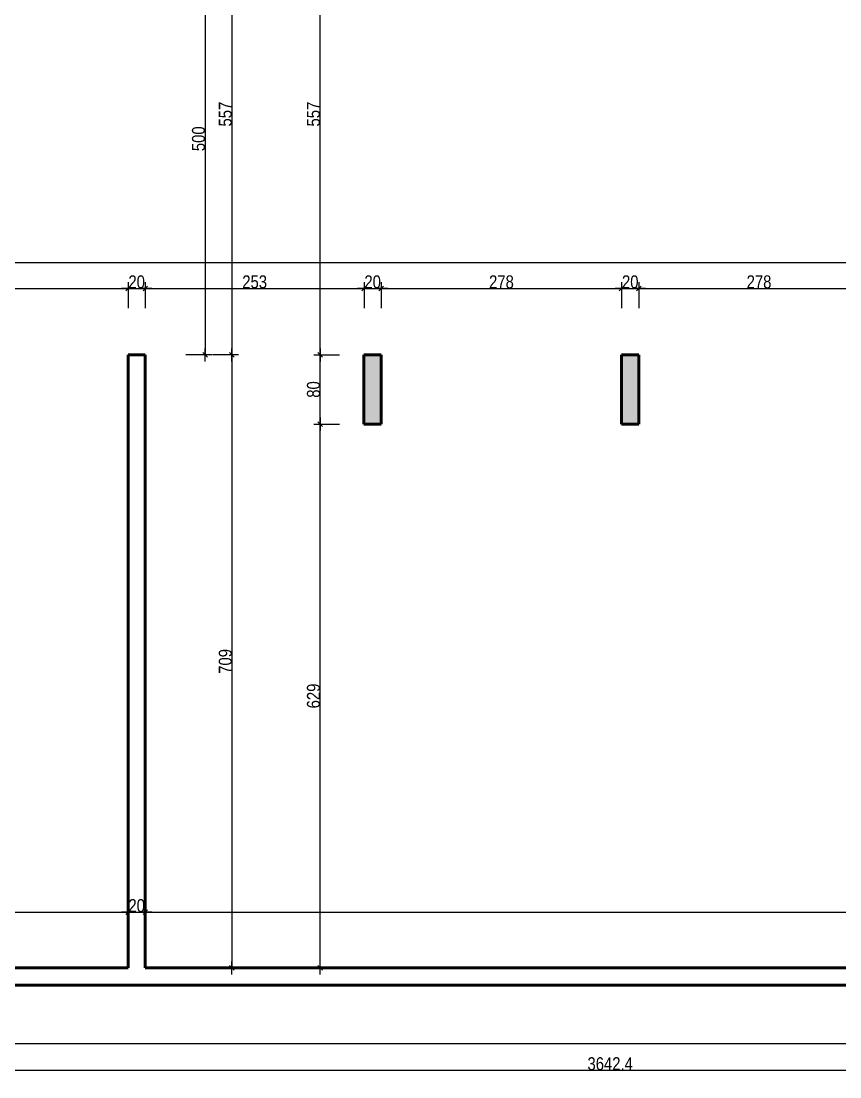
# Model space of a CAD drawing. Header units: centimetres. Extents: x -4990 to 114398, y -61489 to -12305.
# Drawn here: x 41613 to 42560, y -41340 to -40119 of the extents above; entities that cross this region are included whole.
import ezdxf

# ---------------------------------------------------------------- set-up
doc = ezdxf.new("R2010")
doc.units = ezdxf.units.CM
doc.header["$LTSCALE"] = 0.5
doc.layers.get('DEFPOINTS').update_dxf_attribs({"linetype": 'CONTINUOUS'})
for name, color, linetype in [('01_cote_gen', 4, 'CONTINUOUS'), ('01_poch_poteaux', 250, 'CONTINUOUS'), ('AA_COTES', 2, 'CONTINUOUS')]:
    doc.layers.add(name, color=color, linetype=linetype)
doc.layers.add('01_murs_coup', color=5, linetype='CONTINUOUS', lineweight=60)
doc.styles.add('STYLE2', font='ARIALN.TTF')
doc.dimstyles.new('JB50', dxfattribs={"dimscale": 0.1, "dimtxt": 150, "dimasz": 15, "dimexe": 0.1, "dimexo": 0.1, "dimgap": 0.09, "dimtad": 1, "dimdec": 1, "dimdsep": 46, "dimtxsty": 'STYLE2', "dimblk1": 'BOND_G', "dimblk2": 'BOND_D', "dimsah": 1, "dimcen": 1.5, "dimdle": 0.01, "dimse1": 1, "dimse2": 1, "dimclrd": 4, "dimclre": 2, "dimclrt": 6, "dimazin": 2, "dimtfac": 2.333333, "dimtdec": 1, "dimtix": 1, "dimtmove": 2, "dimatfit": 3, "dimldrblk": 'BOND_G', "dimfxl": 1, "dimtolj": 1, "dimtzin": 0, "dimarcsym": 0})

# ---------------------------------------------------------------- blocks, each defined once
blk = doc.blocks.new('BOND_G')
at = {"layer": 'AA_COTES', "color": 0}
for p, q in [((0, -5), (0, 15)), ((5, 0), (-5, 0)), ((1.77, 1.77), (-1.77, -1.77))]:
    blk.add_line(p, q, dxfattribs=at)
blk = doc.blocks.new('BOND_D')
at = {"layer": 'AA_COTES', "color": 0}
for p, q in [((5, 0), (-5, 0)), ((-1.77, -1.77), (1.77, 1.77)), ((0, 5), (0, -15))]:
    blk.add_line(p, q, dxfattribs=at)
blk = doc.blocks.new('*D2904')
at = {"layer": '01_cote_gen', "color": 4, "lineweight": -2, "transparency": 16777216}
blk.add_line((41408.4, -40427.9), (41735.4, -40427.9), dxfattribs=at)
at = {"layer": 'DEFPOINTS', "color": 0}
for p in [(41736.9, -40427.9), (41406.9, -40450.4), (41736.9, -40450.4)]:
    blk.add_point(p, dxfattribs=at)
at = {"layer": '01_cote_gen', "color": 4, "lineweight": -2, "transparency": 16777216, "xscale": 1.5, "yscale": 1.5, "zscale": 1.5, "rotation": 180}
blk.add_blockref('BOND_G', (41406.9, -40427.9), dxfattribs=at)
at = {"layer": '01_cote_gen', "color": 4, "lineweight": -2, "transparency": 16777216, "xscale": 1.5, "yscale": 1.5, "zscale": 1.5}
blk.add_blockref('BOND_D', (41736.9, -40427.9), dxfattribs=at)
at = {"layer": '01_cote_gen', "color": 6, "transparency": 16777216, "insert": (41571.9, -40420.2), "char_height": 15, "attachment_point": 5, "style": 'STYLE2'}
blk.add_mtext('\\A1;330', dxfattribs=at)
blk = doc.blocks.new('*D2905')
at = {"layer": '01_cote_gen', "color": 4, "lineweight": -2, "transparency": 16777216}
blk.add_line((41738.4, -40427.9), (41755.4, -40427.9), dxfattribs=at)
at = {"layer": 'DEFPOINTS', "color": 0}
for p in [(41756.9, -40427.9), (41736.9, -40450.4), (41756.9, -40450.4)]:
    blk.add_point(p, dxfattribs=at)
at = {"layer": '01_cote_gen', "color": 4, "lineweight": -2, "transparency": 16777216, "xscale": 1.5, "yscale": 1.5, "zscale": 1.5, "rotation": 180}
blk.add_blockref('BOND_G', (41736.9, -40427.9), dxfattribs=at)
at = {"layer": '01_cote_gen', "color": 4, "lineweight": -2, "transparency": 16777216, "xscale": 1.5, "yscale": 1.5, "zscale": 1.5}
blk.add_blockref('BOND_D', (41756.9, -40427.9), dxfattribs=at)
at = {"layer": '01_cote_gen', "color": 6, "transparency": 16777216, "insert": (41746.9, -40420.2), "char_height": 15, "attachment_point": 5, "style": 'STYLE2'}
blk.add_mtext('\\A1;20', dxfattribs=at)
blk = doc.blocks.new('*D2906')
at = {"layer": '01_cote_gen', "color": 4, "lineweight": -2, "transparency": 16777216}
blk.add_line((41758.4, -40427.9), (42008.4, -40427.9), dxfattribs=at)
at = {"layer": 'DEFPOINTS', "color": 0}
for p in [(42009.9, -40427.9), (41756.9, -40450.4), (42009.9, -40450.4)]:
    blk.add_point(p, dxfattribs=at)
at = {"layer": '01_cote_gen', "color": 4, "lineweight": -2, "transparency": 16777216, "xscale": 1.5, "yscale": 1.5, "zscale": 1.5, "rotation": 180}
blk.add_blockref('BOND_G', (41756.9, -40427.9), dxfattribs=at)
at = {"layer": '01_cote_gen', "color": 4, "lineweight": -2, "transparency": 16777216, "xscale": 1.5, "yscale": 1.5, "zscale": 1.5}
blk.add_blockref('BOND_D', (42009.9, -40427.9), dxfattribs=at)
at = {"layer": '01_cote_gen', "color": 6, "transparency": 16777216, "insert": (41883.4, -40420.2), "char_height": 15, "attachment_point": 5, "style": 'STYLE2'}
blk.add_mtext('\\A1;253', dxfattribs=at)
blk = doc.blocks.new('*D2907')
at = {"layer": '01_cote_gen', "color": 4, "lineweight": -2, "transparency": 16777216}
blk.add_line((42011.4, -40427.9), (42028.4, -40427.9), dxfattribs=at)
at = {"layer": 'DEFPOINTS', "color": 0}
for p in [(42029.9, -40427.9), (42009.9, -40450.4), (42029.9, -40450.4)]:
    blk.add_point(p, dxfattribs=at)
at = {"layer": '01_cote_gen', "color": 4, "lineweight": -2, "transparency": 16777216, "xscale": 1.5, "yscale": 1.5, "zscale": 1.5, "rotation": 180}
blk.add_blockref('BOND_G', (42009.9, -40427.9), dxfattribs=at)
at = {"layer": '01_cote_gen', "color": 4, "lineweight": -2, "transparency": 16777216, "xscale": 1.5, "yscale": 1.5, "zscale": 1.5}
blk.add_blockref('BOND_D', (42029.9, -40427.9), dxfattribs=at)
at = {"layer": '01_cote_gen', "color": 6, "transparency": 16777216, "insert": (42019.9, -40420.2), "char_height": 15, "attachment_point": 5, "style": 'STYLE2'}
blk.add_mtext('\\A1;20', dxfattribs=at)
blk = doc.blocks.new('*D2908')
at = {"layer": '01_cote_gen', "color": 4, "lineweight": -2, "transparency": 16777216}
blk.add_line((42031.4, -40427.9), (42306.4, -40427.9), dxfattribs=at)
at = {"layer": 'DEFPOINTS', "color": 0}
for p in [(42307.9, -40427.9), (42029.9, -40450.4), (42307.9, -40450.4)]:
    blk.add_point(p, dxfattribs=at)
at = {"layer": '01_cote_gen', "color": 4, "lineweight": -2, "transparency": 16777216, "xscale": 1.5, "yscale": 1.5, "zscale": 1.5, "rotation": 180}
blk.add_blockref('BOND_G', (42029.9, -40427.9), dxfattribs=at)
at = {"layer": '01_cote_gen', "color": 4, "lineweight": -2, "transparency": 16777216, "xscale": 1.5, "yscale": 1.5, "zscale": 1.5}
blk.add_blockref('BOND_D', (42307.9, -40427.9), dxfattribs=at)
at = {"layer": '01_cote_gen', "color": 6, "transparency": 16777216, "insert": (42168.9, -40420.2), "char_height": 15, "attachment_point": 5, "style": 'STYLE2'}
blk.add_mtext('\\A1;278', dxfattribs=at)
blk = doc.blocks.new('*D2909')
at = {"layer": '01_cote_gen', "color": 4, "lineweight": -2, "transparency": 16777216}
blk.add_line((42309.4, -40427.9), (42326.4, -40427.9), dxfattribs=at)
at = {"layer": 'DEFPOINTS', "color": 0}
for p in [(42327.9, -40427.9), (42307.9, -40450.4), (42327.9, -40450.4)]:
    blk.add_point(p, dxfattribs=at)
at = {"layer": '01_cote_gen', "color": 4, "lineweight": -2, "transparency": 16777216, "xscale": 1.5, "yscale": 1.5, "zscale": 1.5, "rotation": 180}
blk.add_blockref('BOND_G', (42307.9, -40427.9), dxfattribs=at)
at = {"layer": '01_cote_gen', "color": 4, "lineweight": -2, "transparency": 16777216, "xscale": 1.5, "yscale": 1.5, "zscale": 1.5}
blk.add_blockref('BOND_D', (42327.9, -40427.9), dxfattribs=at)
at = {"layer": '01_cote_gen', "color": 6, "transparency": 16777216, "insert": (42317.9, -40420.2), "char_height": 15, "attachment_point": 5, "style": 'STYLE2'}
blk.add_mtext('\\A1;20', dxfattribs=at)
blk = doc.blocks.new('*D2910')
at = {"layer": '01_cote_gen', "color": 4, "lineweight": -2, "transparency": 16777216}
blk.add_line((42329.4, -40427.9), (42604.4, -40427.9), dxfattribs=at)
at = {"layer": 'DEFPOINTS', "color": 0}
for p in [(42605.9, -40427.9), (42327.9, -40450.4), (42605.9, -40450.4)]:
    blk.add_point(p, dxfattribs=at)
at = {"layer": '01_cote_gen', "color": 4, "lineweight": -2, "transparency": 16777216, "xscale": 1.5, "yscale": 1.5, "zscale": 1.5, "rotation": 180}
blk.add_blockref('BOND_G', (42327.9, -40427.9), dxfattribs=at)
at = {"layer": '01_cote_gen', "color": 4, "lineweight": -2, "transparency": 16777216, "xscale": 1.5, "yscale": 1.5, "zscale": 1.5}
blk.add_blockref('BOND_D', (42605.9, -40427.9), dxfattribs=at)
at = {"layer": '01_cote_gen', "color": 6, "transparency": 16777216, "insert": (42466.9, -40420.2), "char_height": 15, "attachment_point": 5, "style": 'STYLE2'}
blk.add_mtext('\\A1;278', dxfattribs=at)
blk = doc.blocks.new('*D2927')
at = {"layer": '01_cote_gen', "color": 4, "lineweight": -2, "transparency": 16777216}
blk.add_line((41408.4, -41149.2), (41735.4, -41149.2), dxfattribs=at)
at = {"layer": 'DEFPOINTS', "color": 0}
for p in [(41406.9, -41124.9), (41736.9, -41135.2), (41736.9, -41149.2)]:
    blk.add_point(p, dxfattribs=at)
at = {"layer": '01_cote_gen', "color": 4, "lineweight": -2, "transparency": 16777216, "xscale": 1.5, "yscale": 1.5, "zscale": 1.5, "rotation": 180}
blk.add_blockref('BOND_G', (41406.9, -41149.2), dxfattribs=at)
at = {"layer": '01_cote_gen', "color": 4, "lineweight": -2, "transparency": 16777216, "xscale": 1.5, "yscale": 1.5, "zscale": 1.5}
blk.add_blockref('BOND_D', (41736.9, -41149.2), dxfattribs=at)
at = {"layer": '01_cote_gen', "color": 6, "transparency": 16777216, "insert": (41571.9, -41141.6), "char_height": 15, "attachment_point": 5, "style": 'STYLE2'}
blk.add_mtext('\\A1;330', dxfattribs=at)
blk = doc.blocks.new('*D2928')
at = {"layer": '01_cote_gen', "color": 4, "lineweight": -2, "transparency": 16777216}
blk.add_line((41738.4, -41149.2), (41755.4, -41149.2), dxfattribs=at)
at = {"layer": 'DEFPOINTS', "color": 0}
for p in [(41736.9, -41135.2), (41756.9, -41135.2), (41756.9, -41149.2)]:
    blk.add_point(p, dxfattribs=at)
at = {"layer": '01_cote_gen', "color": 4, "lineweight": -2, "transparency": 16777216, "xscale": 1.5, "yscale": 1.5, "zscale": 1.5, "rotation": 180}
blk.add_blockref('BOND_G', (41736.9, -41149.2), dxfattribs=at)
at = {"layer": '01_cote_gen', "color": 4, "lineweight": -2, "transparency": 16777216, "xscale": 1.5, "yscale": 1.5, "zscale": 1.5}
blk.add_blockref('BOND_D', (41756.9, -41149.2), dxfattribs=at)
at = {"layer": '01_cote_gen', "color": 6, "transparency": 16777216, "insert": (41746.9, -41141.6), "char_height": 15, "attachment_point": 5, "style": 'STYLE2'}
blk.add_mtext('\\A1;20', dxfattribs=at)
blk = doc.blocks.new('*D2929')
at = {"layer": '01_cote_gen', "color": 4, "lineweight": -2, "transparency": 16777216}
blk.add_line((41758.4, -41149.2), (44094.4, -41149.2), dxfattribs=at)
at = {"layer": 'DEFPOINTS', "color": 0}
for p in [(44095.9, -41089.2), (41756.9, -41135.2), (44095.9, -41149.2)]:
    blk.add_point(p, dxfattribs=at)
at = {"layer": '01_cote_gen', "color": 4, "lineweight": -2, "transparency": 16777216, "xscale": 1.5, "yscale": 1.5, "zscale": 1.5, "rotation": 180}
blk.add_blockref('BOND_G', (41756.9, -41149.2), dxfattribs=at)
at = {"layer": '01_cote_gen', "color": 4, "lineweight": -2, "transparency": 16777216, "xscale": 1.5, "yscale": 1.5, "zscale": 1.5}
blk.add_blockref('BOND_D', (44095.9, -41149.2), dxfattribs=at)
at = {"layer": '01_cote_gen', "color": 6, "transparency": 16777216, "insert": (42926.4, -41141.6), "char_height": 15, "attachment_point": 5, "style": 'STYLE2'}
blk.add_mtext('\\A1;2339', dxfattribs=at)
blk = doc.blocks.new('*D2940')
at = {"layer": '01_cote_gen', "color": 4, "lineweight": -2, "transparency": 16777216}
blk.add_line((41390.4, -40397.6), (44094.4, -40397.6), dxfattribs=at)
at = {"layer": 'DEFPOINTS', "color": 0}
for p in [(44095.9, -40397.6), (44095.9, -40420.4), (41388.9, -40450.4)]:
    blk.add_point(p, dxfattribs=at)
at = {"layer": '01_cote_gen', "color": 4, "lineweight": -2, "transparency": 16777216, "xscale": 1.5, "yscale": 1.5, "zscale": 1.5, "rotation": 180}
blk.add_blockref('BOND_G', (41388.9, -40397.6), dxfattribs=at)
at = {"layer": '01_cote_gen', "color": 4, "lineweight": -2, "transparency": 16777216, "xscale": 1.5, "yscale": 1.5, "zscale": 1.5}
blk.add_blockref('BOND_D', (44095.9, -40397.6), dxfattribs=at)
at = {"layer": '01_cote_gen', "color": 6, "transparency": 16777216, "insert": (42742.4, -40389.9), "char_height": 15, "attachment_point": 5, "style": 'STYLE2'}
blk.add_mtext('\\A1;2707', dxfattribs=at)
blk = doc.blocks.new('*D3000')
at = {"layer": '01_cote_gen', "color": 4, "lineweight": -2, "transparency": 16777216}
blk.add_line((41857.1, -39949.1), (41857.1, -40503.1), dxfattribs=at)
at = {"layer": 'DEFPOINTS', "color": 0}
for p in [(41834.6, -39947.6), (41756.9, -40504.6), (41857.1, -40504.6)]:
    blk.add_point(p, dxfattribs=at)
at = {"layer": '01_cote_gen', "color": 4, "lineweight": -2, "transparency": 16777216, "xscale": 1.5, "yscale": 1.5, "zscale": 1.5}
for name, p, rotation in [('BOND_G', (41857.1, -39947.6), 90), ('BOND_D', (41857.1, -40504.6), 270)]:
    blk.add_blockref(name, p, dxfattribs=dict(at, rotation=rotation))
at = {"layer": '01_cote_gen', "color": 6, "transparency": 16777216, "insert": (41849.5, -40226.1), "char_height": 15, "attachment_point": 5, "rotation": 90, "style": 'STYLE2'}
blk.add_mtext('\\A1;557', dxfattribs=at)
blk = doc.blocks.new('*D3001')
at = {"layer": '01_cote_gen', "color": 4, "lineweight": -2, "transparency": 16777216}
blk.add_line((41857.1, -40506.1), (41857.1, -41212.1), dxfattribs=at)
at = {"layer": 'DEFPOINTS', "color": 0}
for p in [(41834.6, -40504.6), (41834.6, -41213.6), (41857.1, -41213.6)]:
    blk.add_point(p, dxfattribs=at)
at = {"layer": '01_cote_gen', "color": 4, "lineweight": -2, "transparency": 16777216, "xscale": 1.5, "yscale": 1.5, "zscale": 1.5}
for name, p, rotation in [('BOND_G', (41857.1, -40504.6), 90), ('BOND_D', (41857.1, -41213.6), 270)]:
    blk.add_blockref(name, p, dxfattribs=dict(at, rotation=rotation))
at = {"layer": '01_cote_gen', "color": 6, "transparency": 16777216, "insert": (41849.5, -40859.1), "char_height": 15, "attachment_point": 5, "rotation": 90, "style": 'STYLE2'}
blk.add_mtext('\\A1;709', dxfattribs=at)
blk = doc.blocks.new('*D3015')
at = {"layer": '01_cote_gen', "color": 4, "lineweight": -2, "transparency": 16777216}
blk.add_line((41826.2, -40006.1), (41826.2, -40503.1), dxfattribs=at)
at = {"layer": 'DEFPOINTS', "color": 0}
for p in [(41803.7, -40004.6), (41826.2, -40504.6), (41834.6, -40504.6)]:
    blk.add_point(p, dxfattribs=at)
at = {"layer": '01_cote_gen', "color": 4, "lineweight": -2, "transparency": 16777216, "xscale": 1.5, "yscale": 1.5, "zscale": 1.5}
for name, p, rotation in [('BOND_G', (41826.2, -40004.6), 90), ('BOND_D', (41826.2, -40504.6), 270)]:
    blk.add_blockref(name, p, dxfattribs=dict(at, rotation=rotation))
at = {"layer": '01_cote_gen', "color": 6, "transparency": 16777216, "insert": (41818.5, -40254.6), "char_height": 15, "attachment_point": 5, "rotation": 90, "style": 'STYLE2'}
blk.add_mtext('\\A1;500', dxfattribs=at)
blk = doc.blocks.new('*D3016')
at = {"layer": '01_cote_gen', "color": 4, "lineweight": -2, "transparency": 16777216}
blk.add_line((41959.2, -41212.1), (41959.2, -40586.1), dxfattribs=at)
at = {"layer": 'DEFPOINTS', "color": 0}
for p in [(41959.2, -40584.6), (42009.9, -40584.6), (41970.3, -41213.6)]:
    blk.add_point(p, dxfattribs=at)
at = {"layer": '01_cote_gen', "color": 4, "lineweight": -2, "transparency": 16777216, "xscale": 1.5, "yscale": 1.5, "zscale": 1.5}
for name, p, rotation in [('BOND_D', (41959.2, -40584.6), 90), ('BOND_G', (41959.2, -41213.6), 270)]:
    blk.add_blockref(name, p, dxfattribs=dict(at, rotation=rotation))
at = {"layer": '01_cote_gen', "color": 6, "transparency": 16777216, "insert": (41951.5, -40899.1), "char_height": 15, "attachment_point": 5, "rotation": 90, "style": 'STYLE2'}
blk.add_mtext('\\A1;629', dxfattribs=at)
blk = doc.blocks.new('*D3017')
at = {"layer": '01_cote_gen', "color": 4, "lineweight": -2, "transparency": 16777216}
blk.add_line((41959.2, -40583.1), (41959.2, -40506.1), dxfattribs=at)
at = {"layer": 'DEFPOINTS', "color": 0}
for p in [(41959.2, -40504.6), (42009.9, -40504.6), (42009.9, -40584.6)]:
    blk.add_point(p, dxfattribs=at)
at = {"layer": '01_cote_gen', "color": 4, "lineweight": -2, "transparency": 16777216, "xscale": 1.5, "yscale": 1.5, "zscale": 1.5}
for name, p, rotation in [('BOND_D', (41959.2, -40504.6), 90), ('BOND_G', (41959.2, -40584.6), 270)]:
    blk.add_blockref(name, p, dxfattribs=dict(at, rotation=rotation))
at = {"layer": '01_cote_gen', "color": 6, "transparency": 16777216, "insert": (41951.5, -40544.6), "char_height": 15, "attachment_point": 5, "rotation": 90, "style": 'STYLE2'}
blk.add_mtext('\\A1;80', dxfattribs=at)
blk = doc.blocks.new('*D3018')
at = {"layer": '01_cote_gen', "color": 4, "lineweight": -2, "transparency": 16777216}
blk.add_line((41959.2, -40503.1), (41959.2, -39949.1), dxfattribs=at)
at = {"layer": 'DEFPOINTS', "color": 0}
for p in [(41959.2, -39947.6), (42084.9, -39947.6), (42019.9, -40504.6)]:
    blk.add_point(p, dxfattribs=at)
at = {"layer": '01_cote_gen', "color": 4, "lineweight": -2, "transparency": 16777216, "xscale": 1.5, "yscale": 1.5, "zscale": 1.5}
for name, p, rotation in [('BOND_D', (41959.2, -39947.6), 90), ('BOND_G', (41959.2, -40504.6), 270)]:
    blk.add_blockref(name, p, dxfattribs=dict(at, rotation=rotation))
at = {"layer": '01_cote_gen', "color": 6, "transparency": 16777216, "insert": (41951.5, -40226.1), "char_height": 15, "attachment_point": 5, "rotation": 90, "style": 'STYLE2'}
blk.add_mtext('\\A1;557', dxfattribs=at)
blk = doc.blocks.new('*D3048')
at = {"layer": '01_cote_gen', "color": 4, "lineweight": -2, "transparency": 16777216}
blk.add_line((44114.4, -41301.5), (41390.4, -41301.5), dxfattribs=at)
at = {"layer": 'DEFPOINTS', "color": 0}
for p in [(41388.9, -41233.6), (44115.9, -41233.6), (41388.9, -41301.5)]:
    blk.add_point(p, dxfattribs=at)
at = {"layer": '01_cote_gen', "color": 4, "lineweight": -2, "transparency": 16777216, "xscale": 1.5, "yscale": 1.5, "zscale": 1.5, "rotation": 180}
blk.add_blockref('BOND_D', (41388.9, -41301.5), dxfattribs=at)
at = {"layer": '01_cote_gen', "color": 4, "lineweight": -2, "transparency": 16777216, "xscale": 1.5, "yscale": 1.5, "zscale": 1.5}
blk.add_blockref('BOND_G', (44115.9, -41301.5), dxfattribs=at)
at = {"layer": '01_cote_gen', "color": 6, "transparency": 16777216, "insert": (42752.4, -41294), "char_height": 15, "attachment_point": 5, "style": 'STYLE2'}
blk.add_mtext('\\A1;2727', dxfattribs=at)
blk = doc.blocks.new('*D3051')
at = {"layer": '01_cote_gen', "color": 4, "lineweight": -2, "transparency": 16777216}
blk.add_line((44114.4, -41332.1), (40475, -41332.1), dxfattribs=at)
at = {"layer": 'DEFPOINTS', "color": 0}
for p in [(40473.5, -41309), (44115.9, -41309), (40473.5, -41332.1)]:
    blk.add_point(p, dxfattribs=at)
at = {"layer": '01_cote_gen', "color": 4, "lineweight": -2, "transparency": 16777216, "xscale": 1.5, "yscale": 1.5, "zscale": 1.5, "rotation": 180}
blk.add_blockref('BOND_D', (40473.5, -41332.1), dxfattribs=at)
at = {"layer": '01_cote_gen', "color": 4, "lineweight": -2, "transparency": 16777216, "xscale": 1.5, "yscale": 1.5, "zscale": 1.5}
blk.add_blockref('BOND_G', (44115.9, -41332.1), dxfattribs=at)
at = {"layer": '01_cote_gen', "color": 6, "transparency": 16777216, "insert": (42294.7, -41324.5), "char_height": 15, "attachment_point": 5, "style": 'STYLE2'}
blk.add_mtext('\\A1;3642.4', dxfattribs=at)

msp = doc.modelspace()

# ---------------------------------------------------------------- hatches: boundary and pattern name
at = {"layer": '01_poch_poteaux', "ltscale": 2}
h = msp.add_hatch(color=256, dxfattribs=at)
h.dxf.hatch_style = 1
h.paths.add_polyline_path([(42029.891, -40504.6), (42009.891, -40504.6), (42009.891, -40584.6), (42029.891, -40584.6)])
h.paths.add_polyline_path([(42327.891, -40504.6), (42307.891, -40504.6), (42307.891, -40584.6), (42327.891, -40584.6)])

# ---------------------------------------------------------------- linework, layer by layer
at = {"layer": '01_murs_coup'}
for p, q in [((41756.89, -40504.6), (41736.89, -40504.6)), ((41736.89, -40504.6), (41736.89, -41213.6)), ((41756.89, -41213.6), (41756.89, -40504.6)), ((42009.891, -40584.6), (42009.891, -40504.6)), ((42009.891, -40504.6), (42029.891, -40504.6)), ((42029.891, -40504.6), (42029.891, -40584.6)), ((42307.891, -40504.6), (42327.891, -40504.6)), ((42307.891, -40584.6), (42307.891, -40504.6)), ((42327.891, -40504.6), (42327.891, -40584.6)), ((42009.891, -40584.6), (42029.891, -40584.6)), ((42307.891, -40584.6), (42327.891, -40584.6)), ((41736.89, -41213.6), (41406.896, -41213.6)), ((44095.853, -41213.6), (41756.89, -41213.6)), ((41388.896, -41233.6), (44115.853, -41233.6))]:
    msp.add_line(p, q, dxfattribs=at)

# ---------------------------------------------------------------- dimensions: what is measured, and where the dimension line sits
at = {"layer": '01_cote_gen'}
for base, p1, p2, picture, middle in [((41857.144, -40504.6), (41834.644, -39947.602), (41756.89, -40504.6), '*D3000', (41849.507, -40226.101)), ((41959.155, -39947.622), (42019.891, -40504.6), (42084.853, -39947.622), '*D3018', (41951.518, -40226.111)), ((41826.179, -40504.6), (41803.679, -40004.596), (41834.644, -40504.6), '*D3015', (41818.511, -40254.598)), ((41857.144, -41213.6), (41834.644, -40504.6), (41834.644, -41213.6), '*D3001', (41849.476, -40859.1)), ((41959.155, -40504.6), (42009.891, -40584.6), (42009.891, -40504.6), '*D3017', (41951.487, -40544.6)), ((41959.155, -40584.6), (41970.32, -41213.6), (42009.891, -40584.6), '*D3016', (41951.487, -40899.1))]:
    dim = msp.add_linear_dim(base=base, p1=p1, p2=p2, angle=90, dimstyle='JB50', dxfattribs=at)
    dim.commit()
    dim.dimension.update_dxf_attribs({"geometry": picture, "text_midpoint": middle})
for base, p1, p2, picture, middle in [((44095.853, -40397.553), (41388.896, -40450.402), (44095.853, -40420.402), '*D2940', (42742.375, -40389.885)), ((41736.89, -40427.902), (41406.896, -40450.402), (41736.89, -40450.402), '*D2904', (41571.893, -40420.234)), ((41756.89, -40427.902), (41736.89, -40450.402), (41756.89, -40450.402), '*D2905', (41746.89, -40420.234)), ((42009.891, -40427.902), (41756.89, -40450.402), (42009.891, -40450.402), '*D2906', (41883.391, -40420.234)), ((42029.891, -40427.902), (42009.891, -40450.402), (42029.891, -40450.402), '*D2907', (42019.891, -40420.234)), ((42307.891, -40427.902), (42029.891, -40450.402), (42307.891, -40450.402), '*D2908', (42168.891, -40420.234)), ((42327.891, -40427.902), (42307.891, -40450.402), (42327.891, -40450.402), '*D2909', (42317.891, -40420.234)), ((42605.891, -40427.902), (42327.891, -40450.402), (42605.891, -40450.402), '*D2910', (42466.891, -40420.234)), ((44095.853, -41149.221), (41756.89, -41135.223), (44095.853, -41089.206), '*D2929', (42926.372, -41141.553)), ((41736.89, -41149.221), (41406.896, -41124.935), (41736.89, -41135.223), '*D2927', (41571.893, -41141.553)), ((41756.89, -41149.221), (41736.89, -41135.223), (41756.89, -41135.223), '*D2928', (41746.89, -41141.553)), ((41388.896, -41301.504), (44115.853, -41233.6), (41388.896, -41233.6), '*D3048', (42752.375, -41293.964)), ((40473.455, -41332.134), (44115.853, -41309.004), (40473.455, -41309.004), '*D3051', (42294.654, -41324.466))]:
    dim = msp.add_linear_dim(base=base, p1=p1, p2=p2, dimstyle='JB50', dxfattribs=at)
    dim.commit()
    dim.dimension.update_dxf_attribs({"geometry": picture, "text_midpoint": middle})

doc.saveas('drawing.dxf')
